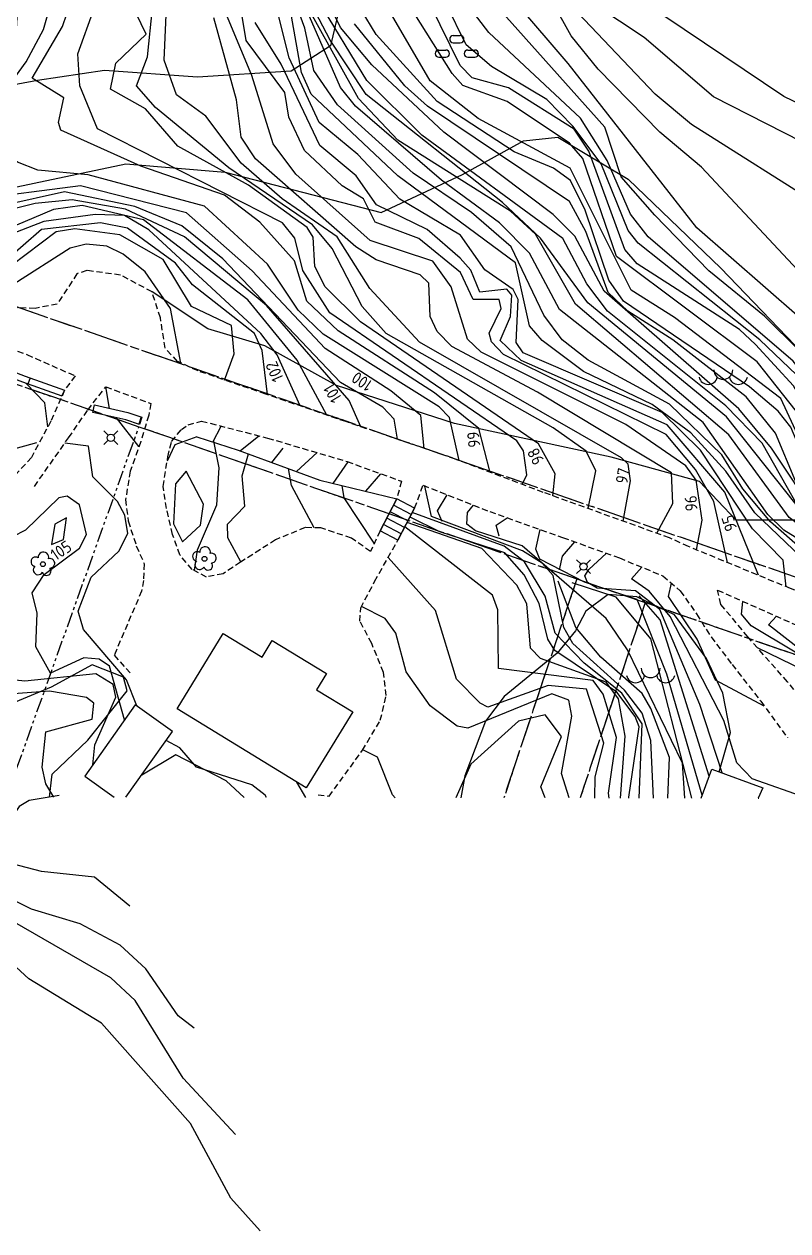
# Model space of a CAD drawing. Header units: metres. Extents: x 148035 to 148980, y 6395313 to 6395676.
# Drawn here: x 148099.4 to 148162.7, y 6395313.3 to 6395413.3 of the extents above; entities that cross this region are included whole.
import ezdxf

# ---------------------------------------------------------------- set-up
doc = ezdxf.new("R2010")
doc.units = ezdxf.units.M
for name, pattern in [('CENTERX2', [4, 2.5, -0.5, 0.5, -0.5]), ('DASHED', [0.75, 0.5, -0.25]), ('PHANTOM', [2.5, 1.25, -0.25, 0.25, -0.25, 0.25, -0.25])]:
    doc.linetypes.add(name, pattern=pattern)
for name, color, linetype in [('M-BEF-BELYSNINGSSTOLPE', 4, 'Continuous'), ('M-BEF-MARKLINJE', 4, 'Continuous'), ('M-BEF-MUR', 4, 'Stödmur'), ('M-BEF-NIVÅKURVA-PRIMÄR-0.5M', 250, 'Continuous'), ('M-BEF-NIVÅKURVA-PRIMÄR-1.0M', 250, 'Continuous'), ('M-BEF-TRAPPA', 4, 'Continuous'), ('M-BEF-TRÄD', 4, 'Continuous'), ('M-BEF-VÄGKANT', 13, 'DASHED'), ('M-GR-ANVÄNDNINGSGRÄNS', 4, 'CENTERX2'), ('M-GR-FASTIGHETSGRÄNS', 3, 'PHANTOM'), ('M-GR-TRAKTGRÄNS', 7, 'PHANTOM'), ('M-HUS-YTTER', 3, 'Continuous')]:
    doc.layers.add(name, color=color, linetype=linetype)
doc.styles.add('ISO', font='iso.shx', dxfattribs={"height": 2.5})
doc.linetypes.add('Stödmur', pattern='A,3,[104,sma.shx,S=1,R=0,X=0,Y=0],3', length=6)

# ---------------------------------------------------------------- blocks, each defined once
blk = doc.blocks.new('PRI_M_BERG')
for centre, radius, start, end in [((-1.25, 0.43), 0.765, 192.2902, 347.7098), ((0, 0.87), 0.784, 180, 0), ((1.25, 0.43), 0.765, 192.2902, 347.7098)]:
    blk.add_arc(centre, radius, start, end)
blk = doc.blocks.new('PRI_M_LÖVSKOG')
for p, q in [((-0.29, 1.2), (0.29, 1.2)), ((-0.29, 0.6), (0.29, 0.6)), ((-1.49, 0), (-0.91, 0)), ((-1.49, -0.6), (-0.91, -0.6)), ((0.91, 0), (1.49, 0)), ((0.91, -0.6), (1.49, -0.6))]:
    blk.add_line(p, q)
for centre, start, end in [((-0.29, 0.9), 90, 180), ((0.29, 0.9), 0, 90), ((-0.29, 0.9), 180, 270), ((0.29, 0.9), 270, 0), ((-1.49, -0.3), 90, 180), ((-1.49, -0.3), 180, 270), ((-0.91, -0.3), 0, 90), ((-0.91, -0.3), 270, 0), ((0.91, -0.3), 90, 180), ((0.91, -0.3), 180, 270), ((1.49, -0.3), 0, 90), ((1.49, -0.3), 270, 0)]:
    blk.add_arc(centre, 0.3, start, end)
blk = doc.blocks.new('PRI_M_LÖVTRÄD')
blk.add_circle((0, 0), 0.2)
for centre, radius, start, end in [((0.047722, 0.56156), 0.443002, 345.022908, 184.096476), ((-0.601762, 0.206006), 0.384732, 57.341651, 261.23001), ((0.585988, 0.07036), 0.392534, 269.444378, 106.321877), ((-0.395828, -0.476108), 0.401424, 131.233971, 330.911027), ((0.306072, -0.564084), 0.367104, 196.976003, 41.224955)]:
    blk.add_arc(centre, radius, start, end)
blk = doc.blocks.new('PRI_L_BELYS')
for points in [[(-0.21, 0.21, 0), (-0.57, 0.57, 0)], [(0.21, 0.21, 0), (0.57, 0.57, 0)], [(-0.21, -0.21, 0), (-0.57, -0.57, 0)], [(0.21, -0.21, 0), (0.57, -0.57, 0)]]:
    blk.add_polyline3d(points)
blk.add_circle((0, 0), 0.3)

msp = doc.modelspace()

# ---------------------------------------------------------------- linework, layer by layer
at = {"layer": 'M-BEF-MARKLINJE', "lineweight": -3, "flags": 128}
for points in [[(148125.77, 6395415.72), (148124.8, 6395411.55), (148121.53, 6395409.45), (148113.78, 6395408.95), (148106.05, 6395409.48), (148100.5, 6395408.67), (148093.67, 6395407.39)], [(148092.62, 6395398.54), (148107.84, 6395401.75), (148116.07, 6395401.05), (148128.99, 6395397.71), (148135.74, 6395400.86), (148140.78, 6395403.65), (148143.63, 6395403.96), (148149.45, 6395400.49), (148157.15, 6395393.11), (148167.36, 6395382.45), (148170.53, 6395375.25), (148166.18, 6395372.2), (148158.41, 6395372.2), (148155.37, 6395375.41), (148148.04, 6395377.42), (148135.06, 6395380.21), (148125.28, 6395383.38), (148119.36, 6395386.65), (148114.64, 6395388.06), (148110, 6395391.13)], [(148156.99, 6395351.33), (148157.94, 6395354.58), (148157.29, 6395357.86), (148155.94, 6395360.72), (148153.29, 6395364.36), (148150.17, 6395365.85), (148147.81, 6395366.03), (148145.95, 6395364.64), (148145.1, 6395363.03), (148143.58, 6395361.17), (148139.18, 6395357.57), (148137.64, 6395355.53), (148135.91, 6395351), (148135.58, 6395349.17)], [(148101.5, 6395349.23), (148101.72, 6395351.13), (148104.69, 6395353.95), (148107.93, 6395358.05), (148107.65, 6395359.17), (148105.05, 6395360.2), (148101.64, 6395358.36), (148097.68, 6395356.68), (148092.89, 6395354.74), (148091.25, 6395352.94), (148089.73, 6395351.07), (148085.85, 6395349.54), (148085.43, 6395349.25)]]:
    msp.add_lwpolyline(points, dxfattribs=at)
at = {"layer": 'M-BEF-MUR', "linetype": 'Continuous', "lineweight": -3, "flags": 128}
for points in [[(148081.05, 6395390.7), (148088.04, 6395388.18), (148094.34, 6395386.09), (148099.49, 6395384.14), (148102.74, 6395382.98), (148102.56, 6395382.47), (148099.3, 6395383.63), (148094.16, 6395385.58), (148087.87, 6395387.68), (148080.87, 6395390.19)], [(148105.23, 6395381.75), (148107.99, 6395381.13), (148109.15, 6395380.75), (148108.95, 6395380.13), (148107.82, 6395380.51), (148105.09, 6395381.12)]]:
    msp.add_lwpolyline(points, close=True, dxfattribs=at)
for points in [[(148099.89, 6395383.99), (148099.71, 6395383.49)], [(148109.1, 6395380.77), (148108.9, 6395380.15)]]:
    msp.add_lwpolyline(points, dxfattribs=at)
at = {"layer": 'M-BEF-MUR', "lineweight": -3, "flags": 128}
for points in [[(148113.72, 6395379.1), (148117.15, 6395378), (148123.9, 6395375.52), (148130.28, 6395373.96), (148128.9, 6395371.31)], [(148130.38, 6395370.54), (148131.76, 6395373.19)]]:
    msp.add_lwpolyline(points, dxfattribs=at)
at = {"layer": 'M-BEF-NIVÅKURVA-PRIMÄR-0.5M', "lineweight": -3}
for points in [[(148192.47, 6395355.73), (148192.73, 6395356.83), (148192.46, 6395358.98), (148190.77, 6395361.12), (148188.1, 6395363.28), (148177.59, 6395368.15), (148172.1, 6395371.36), (148166.18, 6395377.94), (148163.16, 6395383.35), (148160.01, 6395386.77), (148158.67, 6395388.02), (148150.19, 6395393.45), (148149.18, 6395394.65), (148146.21, 6395402.81), (148144.99, 6395404.62), (148139.54, 6395408.06), (148136.54, 6395408.88), (148135.55, 6395409.9), (148123.17, 6395435.12)], [(148168.58, 6395364.45), (148166.61, 6395367.37), (148161.24, 6395372.07), (148158.95, 6395374.81), (148157.23, 6395377.63), (148152.87, 6395381.81), (148146.15, 6395385.46), (148143.98, 6395387.15), (148142.48, 6395389.21), (148139.75, 6395394.87), (148136.48, 6395397.72), (148131.65, 6395400.98), (148125.37, 6395406.65), (148123.42, 6395409.49), (148122.67, 6395413), (148121.08, 6395417.31), (148113.49, 6395426.36), (148111.67, 6395430.53)], [(148178.23, 6395360.9), (148177.49, 6395362.9), (148176.78, 6395363.63), (148166.2, 6395370.75), (148163.61, 6395373.23), (148160.56, 6395378.58), (148157.55, 6395381.68), (148147.75, 6395389.52), (148146.02, 6395391.8), (148144.04, 6395395.57), (148132.35, 6395404.14), (148127.8, 6395408.65), (148119.68, 6395422.06)], [(148173.01, 6395362.82), (148172.19, 6395364.86), (148170.12, 6395366.87), (148162.81, 6395372.41), (148157.81, 6395379.27), (148145.08, 6395390.12), (148141.77, 6395395.91), (148139.7, 6395397.83), (148130.36, 6395403.71), (148127.11, 6395407.16), (148119.62, 6395420.66)], [(148162.55, 6395366.68), (148162.31, 6395368.87), (148159.77, 6395371.49), (148155.44, 6395377.99), (148152.28, 6395381.12), (148140.76, 6395386.07), (148140.19, 6395386.93), (148140.35, 6395390.5), (148139.94, 6395391.33), (148137.59, 6395392.96), (148135.56, 6395395.84), (148130.55, 6395398.82), (148127.06, 6395402.53), (148123.84, 6395405.17), (148121.37, 6395410.55), (148119.24, 6395419.02)], [(148135.45, 6395377.14), (148134.64, 6395380.7), (148133.8, 6395381.59), (148124.19, 6395387.63), (148122.11, 6395389.61), (148119.58, 6395393.43), (148114.34, 6395398.24), (148104.72, 6395400.83), (148100.53, 6395401.23), (148098.86, 6395401.88), (148096.89, 6395403.29), (148095.42, 6395405.14), (148095.15, 6395406.07), (148098.62, 6395408.91), (148099.58, 6395410.21), (148101.02, 6395412.88), (148102.64, 6395418.6)], [(148157.68, 6395368.69), (148156.57, 6395373.74), (148155.04, 6395376.41), (148152.62, 6395379.3), (148139.14, 6395385.93), (148138.13, 6395386.98), (148137.95, 6395387.71), (148138.94, 6395389.76), (148138.76, 6395390.51), (148136.61, 6395390.5), (148135.57, 6395392.74), (148132.11, 6395395.55), (148128.5, 6395396.92), (148127.52, 6395398.84), (148125.77, 6395399.92), (148122.63, 6395402.87), (148121.35, 6395405.63), (148121, 6395407.68), (148117.8, 6395411.97), (148116.75, 6395418.4)], [(148213.25, 6395354.61), (148208.14, 6395363.57), (148200.11, 6395371.41), (148193.15, 6395376.74), (148188.37, 6395381.56), (148186.75, 6395383.75), (148184.49, 6395387.39), (148183.2, 6395390.37), (148182.49, 6395397.76), (148181.42, 6395400.11), (148177.56, 6395403.31), (148169.94, 6395404.69), (148164.49, 6395406.3), (148162.37, 6395407.33), (148147.53, 6395417.33)], [(148124.5, 6395380.91), (148122.03, 6395385.48), (148117.95, 6395390.48), (148109.3, 6395397.1), (148104.2, 6395398.3), (148101.85, 6395397.96), (148097.85, 6395396.29), (148095, 6395395.83), (148090.68, 6395396.25), (148088.67, 6395396.69), (148087.48, 6395397.58), (148087.02, 6395399.35), (148087.07, 6395402.83), (148085.18, 6395404.49), (148084.08, 6395404.42), (148080.89, 6395402.18), (148077.92, 6395403.05), (148076.28, 6395404.09), (148073.46, 6395407.79), (148071.72, 6395416.39)], [(148198.65, 6395353.71), (148199.81, 6395354.7), (148199.94, 6395356.27), (148196.36, 6395359.49), (148181.15, 6395367.21), (148177.87, 6395369.45), (148169.77, 6395377.07), (148163.13, 6395385.39), (148151.11, 6395395.71), (148149.64, 6395397.58), (148147.72, 6395402.04), (148145.51, 6395405.54), (148137.91, 6395412.63), (148134.89, 6395416.59)], [(148208.76, 6395356.9), (148205.35, 6395359.52), (148193.96, 6395365.74), (148188.16, 6395371.55), (148175.94, 6395380.75), (148171.21, 6395386.19), (148166.79, 6395396.58), (148165.88, 6395397.94), (148154.71, 6395405), (148151.7, 6395407.53), (148143.16, 6395416.53)], [(148119.57, 6395382.61), (148119.12, 6395386.27), (148118.49, 6395387.68), (148113.35, 6395391.71), (148111.95, 6395393.51), (148107.97, 6395396.41), (148105.72, 6395396.86), (148100.85, 6395396.31), (148097.8, 6395393.64), (148096.76, 6395393.2), (148093, 6395395.36), (148084.41, 6395396.86), (148080.39, 6395398.24), (148076.31, 6395400.55), (148070.39, 6395403), (148069.17, 6395403.98), (148068.32, 6395405.15), (148067.98, 6395406.6), (148068.81, 6395409.65), (148068.77, 6395411.4), (148065.65, 6395415.35)], [(148204.82, 6395352.18), (148207.14, 6395353.08), (148207.87, 6395353.74), (148208.09, 6395354.65), (148206.84, 6395356.05), (148197.5, 6395360.96), (148190.01, 6395365.5), (148182.08, 6395368.7), (148178.79, 6395371.6), (148168.8, 6395382.47), (148163.68, 6395388.98), (148155.16, 6395396.43), (148144.49, 6395410.08), (148140.16, 6395415.12)], [(148112.4, 6395385.23), (148111.53, 6395389.76), (148109.42, 6395392.79), (148107.61, 6395394.26), (148106.25, 6395394.93), (148104.55, 6395395.09), (148103.23, 6395394.75), (148098.56, 6395391.77), (148095.35, 6395391.56), (148085.79, 6395393.88), (148077.53, 6395397.14), (148074.54, 6395397.85), (148065.38, 6395403.13), (148059.79, 6395407.8), (148059.39, 6395408.66), (148059.47, 6395411.84), (148057.7, 6395414.51)], [(148140.68, 6395375.16), (148141.07, 6395375.96), (148140.78, 6395377.95), (148140.22, 6395378.78), (148124.73, 6395389.38), (148122.5, 6395392.9), (148121.83, 6395395.58), (148120.81, 6395396.85), (148105.48, 6395404.66), (148104.01, 6395408.21), (148103.86, 6395410.87), (148105.22, 6395414.63)], [(148146.13, 6395373.17), (148146.79, 6395376.3), (148145.97, 6395377.91), (148143.24, 6395379.86), (148129.4, 6395387.68), (148127.41, 6395389.92), (148124.93, 6395394.74), (148123.3, 6395396.7), (148116.38, 6395401.42), (148110.3, 6395406.43), (148108.71, 6395408.23), (148109.63, 6395410.62), (148110.05, 6395414.67)], [(148187.37, 6395357.57), (148187.14, 6395359.65), (148186.07, 6395361.26), (148181.55, 6395365.09), (148177.59, 6395367.11), (148173.91, 6395368.39), (148170.1, 6395370.7), (148166.94, 6395373.56), (148164.73, 6395376.63), (148162.1, 6395382.28), (148153.31, 6395389.01), (148149.72, 6395391.26), (148144.64, 6395401.38), (148137.03, 6395405.52), (148133.04, 6395408.63), (148129.84, 6395414.14)], [(148130.35, 6395378.91), (148130.06, 6395380.58), (148129.13, 6395381.56), (148125.63, 6395383.61), (148115.86, 6395393.86), (148112.46, 6395396.62), (148108.57, 6395398.22), (148102.75, 6395399.42), (148092.83, 6395397.22), (148091.03, 6395397.61), (148090.27, 6395398.24), (148089.48, 6395399.73), (148089.94, 6395407.96), (148091.55, 6395410.13), (148096.83, 6395413.34)], [(148151.83, 6395371.11), (148153.16, 6395373.57), (148153.04, 6395376.11), (148141.94, 6395382.81), (148134.84, 6395386.59), (148133.63, 6395387.85), (148133.06, 6395389.09), (148132.94, 6395391.85), (148132.21, 6395392.54), (148128.57, 6395393.8), (148126.89, 6395394.86), (148118.57, 6395402.16), (148117.39, 6395403.95), (148117.01, 6395407.07), (148115.13, 6395413.87)], [(148183.23, 6395359.07), (148183.12, 6395360.6), (148181.58, 6395362.85), (148170.95, 6395368.47), (148165.31, 6395372.6), (148163.34, 6395375.37), (148161.68, 6395379.42), (148159.23, 6395382.43), (148153.16, 6395387.16), (148149.43, 6395389.53), (148147.8, 6395391.09), (148145.94, 6395396.14), (148144.61, 6395398.63), (148132.82, 6395406.52), (148130.94, 6395408.21), (148126.77, 6395413.35)], [(148101.37, 6395379.95), (148101.11, 6395381.93), (148099.56, 6395383.54)], [(148117.31, 6395377.94), (148118.85, 6395379.2)], [(148108.73, 6395356.79), (148107.88, 6395358.96), (148104.32, 6395363.13), (148103.89, 6395364.64), (148104.96, 6395367.47), (148107.25, 6395369.62), (148107.99, 6395371.1), (148107.74, 6395372.61), (148107.15, 6395373.76), (148105.11, 6395375.79), (148104.75, 6395378.33), (148102.77, 6395378.58)], [(148117.35, 6395368.73), (148116.28, 6395370.74), (148116.25, 6395371.88), (148117.7, 6395373.35), (148117.46, 6395375.87), (148118, 6395377.69)], [(148121.96, 6395376.23), (148123.68, 6395377.8)], [(148127.72, 6395374.59), (148128.97, 6395376.05)], [(148128.42, 6395370.29), (148125.92, 6395374.06), (148125.77, 6395375.06)], [(148134.05, 6395372.09), (148133.67, 6395372.96), (148134.45, 6395374.31)], [(148148.83, 6395349.15), (148149.22, 6395354.29), (148148.67, 6395357.39), (148147.63, 6395358.75), (148142.19, 6395360.72), (148141.36, 6395361.57), (148141.05, 6395365.26), (148140.24, 6395366.82), (148137.33, 6395369.84), (148131.14, 6395372.01)], [(148145.82, 6395360.35), (148143.42, 6395362.82), (148142.57, 6395365.89), (148140.87, 6395368.74), (148139.19, 6395370.05), (148131.57, 6395372.83)], [(148138.76, 6395370.88), (148138.53, 6395371.77), (148139.43, 6395372.4)], [(148143.77, 6395368.09), (148144.02, 6395369.2), (148145.04, 6395370.4)], [(148146.7, 6395349.15), (148146.73, 6395350.91), (148147.44, 6395353.71), (148146, 6395358.19), (148142.84, 6395358.49), (148137.84, 6395356.7), (148137.19, 6395357.02), (148135.23, 6395359.01), (148133.5, 6395364.7), (148129.57, 6395369.11)], [(148164.5, 6395349.12), (148164.28, 6395349.14), (148159.72, 6395350.74), (148158.47, 6395352.07), (148157.39, 6395355.58), (148152.95, 6395364.21), (148151.2, 6395366.31), (148149.74, 6395367.33), (148150.58, 6395368.3)], [(148147.19, 6395360.83), (148145.12, 6395363.31), (148143.65, 6395367.15)], [(148154.73, 6395349.14), (148151.34, 6395362.36), (148148.46, 6395365.8), (148144.81, 6395366.99)], [(148156.17, 6395350.97), (148152.11, 6395363.93), (148150.38, 6395365.92)], [(148180.86, 6395351.54), (148175.26, 6395355.48), (148167.59, 6395358.91), (148163.86, 6395361.35), (148161.1, 6395363.52), (148161.74, 6395364.23)], [(148180.34, 6395350.15), (148168.87, 6395357.38), (148160.17, 6395361.61)], [(148150.36, 6395349.15), (148150.61, 6395355.32), (148148.94, 6395357.86), (148145.82, 6395360.35)], [(148152.75, 6395349.14), (148152.88, 6395352.52), (148151.34, 6395356.58), (148150.63, 6395357.82), (148147.19, 6395360.83)], [(148105.1, 6395351.92), (148105.27, 6395353.56), (148107, 6395357.51), (148106.77, 6395358.58), (148105.34, 6395359.45), (148099.46, 6395358.85), (148096.32, 6395359.19), (148092.07, 6395357.51), (148086.77, 6395353.98)], [(148142.59, 6395349.16), (148142.22, 6395350.08), (148143.93, 6395354.27), (148142.57, 6395356.06), (148140.36, 6395355.53), (148136.41, 6395351.97), (148135.17, 6395349.17)], [(148130.14, 6395349.18), (148129.94, 6395349.41), (148128.68, 6395352.55), (148127.47, 6395353.15)], [(148117.63, 6395349.2), (148116.15, 6395350.58), (148111.97, 6395352.73), (148109.15, 6395351.06)]]:
    msp.add_lwpolyline(points, dxfattribs=at)
for points in [[(148114.27, 6395373.52), (148112.84, 6395376.25), (148111.96, 6395375.2), (148111.79, 6395371.9), (148112.52, 6395370.41), (148114.03, 6395371.78)], [(148101.96, 6395371.87), (148101.68, 6395370.19), (148102.66, 6395370.59), (148102.91, 6395372.4)]]:
    msp.add_lwpolyline(points, close=True, dxfattribs=at)
at = {"layer": 'M-BEF-NIVÅKURVA-PRIMÄR-1.0M', "lineweight": -3}
for points in [[(148196.23, 6395354.42), (148196, 6395356.74), (148192.3, 6395361.11), (148180.96, 6395367.31), (148174.46, 6395371.33), (148171.43, 6395374.14), (148168.48, 6395376.96), (148163.41, 6395384.25), (148160.37, 6395387.15), (148150.29, 6395395.17), (148149.46, 6395396.21), (148147.22, 6395401.76), (148144.88, 6395404.88), (148142.72, 6395407.1), (148138.13, 6395409.82), (148136.04, 6395411.63), (148125.91, 6395432.21)], [(148181.04, 6395359.86), (148180.8, 6395361.01), (148178.3, 6395363.77), (148176.41, 6395365.19), (148170.38, 6395368.48), (148165.12, 6395372.48), (148161.33, 6395378.16), (148158.64, 6395381.43), (148147.46, 6395391.18), (148145.05, 6395395.74), (148143.24, 6395397.56), (148134.18, 6395404.37), (148128.22, 6395409.97), (148125.63, 6395413.06), (148121.77, 6395420.8)], [(148175.88, 6395361.76), (148175.64, 6395362.83), (148174.25, 6395364.57), (148164.86, 6395371.61), (148157.6, 6395380.78), (148146.12, 6395390.23), (148142.2, 6395395.59), (148139.04, 6395398.54), (148127.74, 6395407.51), (148124.77, 6395412.01), (148120.87, 6395419.46)], [(148138.03, 6395376.16), (148137.09, 6395379.8), (148133.41, 6395382.75), (148125.42, 6395387.9), (148122.83, 6395390.35), (148121.8, 6395393.72), (148118.94, 6395396.91), (148116.02, 6395399.15), (148109.07, 6395401.55), (148102.45, 6395404.55), (148102.24, 6395405.17), (148102.7, 6395407.23), (148100.06, 6395408.85), (148102.58, 6395413.13), (148104.38, 6395418.41)], [(148132.55, 6395378.15), (148132.27, 6395380.88), (148129.79, 6395382.93), (148124.34, 6395386.44), (148118.31, 6395392.88), (148112.85, 6395397.68), (148104.07, 6395399.94), (148095.07, 6395398.77), (148092.38, 6395399.38), (148091.61, 6395400.05), (148090.89, 6395403.14), (148091.34, 6395406.95), (148091.82, 6395407.55), (148097.33, 6395410.56), (148098.72, 6395412.03), (148099.02, 6395417.14)], [(148143.22, 6395374.22), (148143.42, 6395376.05), (148142.04, 6395378.53), (148127.29, 6395388.65), (148124.35, 6395391.55), (148123.49, 6395393.23), (148123.36, 6395395.67), (148122.85, 6395396.48), (148118.01, 6395399.99), (148112.15, 6395403.22), (148109.45, 6395406.32), (148106.56, 6395407.93), (148107.01, 6395410.11), (148109.52, 6395412.5), (148107.05, 6395417.61)], [(148102.31, 6395349.35), (148099.81, 6395348.95), (148098.99, 6395348.44), (148098.48, 6395347.66), (148098.59, 6395345.9), (148095.54, 6395347.77), (148091.36, 6395349.39), (148084.52, 6395353.58), (148081.19, 6395354.99), (148075.76, 6395358.17), (148073.65, 6395359.93), (148070.83, 6395363.01), (148063.37, 6395369.19), (148060.02, 6395373.22), (148058.17, 6395376.94), (148053.95, 6395387.89), (148053.01, 6395398.73), (148051.93, 6395402.38), (148045.74, 6395412.32), (148042.36, 6395416.41)], [(148127.31, 6395379.95), (148126.35, 6395382.12), (148119.5, 6395390.01), (148112.69, 6395395.69), (148107.8, 6395398), (148103.38, 6395398.77), (148100.31, 6395398.45), (148092.42, 6395396.5), (148090.24, 6395396.47), (148088.49, 6395398.51), (148089.23, 6395403.87), (148088.98, 6395405.86), (148087.87, 6395408.13), (148086.79, 6395409.07), (148085.6, 6395409.37), (148082.24, 6395409.56), (148078, 6395409.15), (148076.79, 6395410.03), (148075.83, 6395412.61), (148075.29, 6395416.89)], [(148209.51, 6395357.21), (148203.74, 6395362.49), (148194.89, 6395372.52), (148189.81, 6395375.95), (148183.94, 6395378.36), (148180.16, 6395380.5), (148178.01, 6395382.24), (148176.43, 6395384.33), (148175.67, 6395386.22), (148175.19, 6395390.04), (148174.13, 6395393.03), (148165.31, 6395402.82), (148156.54, 6395407.32), (148150.79, 6395412.23), (148144.66, 6395416.32)], [(148100.44, 6395378.6), (148098.14, 6395377.97), (148092.98, 6395370.92), (148090.56, 6395369.9), (148087.32, 6395366.98), (148085.72, 6395366.07), (148081.86, 6395365.71), (148079.58, 6395366.65), (148069.27, 6395376.99), (148066.7, 6395381.8), (148065.93, 6395384.63), (148065.51, 6395389.13), (148062.48, 6395397.08), (148060.29, 6395407.39), (148056.7, 6395415.88)], [(148122.29, 6395381.67), (148120.38, 6395385.91), (148119.01, 6395387.69), (148109.75, 6395396.29), (148107.73, 6395397.46), (148105.3, 6395397.55), (148101.04, 6395396.98), (148096.94, 6395395.38), (148090.94, 6395395.68), (148076.95, 6395400.68), (148072.8, 6395403.36), (148070.55, 6395406.91), (148068.28, 6395415.84)], [(148149.05, 6395372.11), (148149.65, 6395375.45), (148149.47, 6395376.83), (148148.91, 6395377.38), (148132.17, 6395386.97), (148128.06, 6395391.4), (148125.34, 6395395.71), (148120.79, 6395398.86), (148117.4, 6395401.81), (148114.45, 6395405.7), (148112.02, 6395407.47), (148111.01, 6395410.35), (148111.24, 6395415.39)], [(148155.13, 6395369.74), (148155.59, 6395372.19), (148155.08, 6395375.52), (148154.25, 6395376.7), (148149.27, 6395380.14), (148137.28, 6395386.13), (148136.14, 6395387.21), (148134.78, 6395391.56), (148133.26, 6395393.67), (148128.08, 6395395.4), (148121.91, 6395400.9), (148120.04, 6395403.42), (148118.27, 6395409.09), (148115.41, 6395415.98)], [(148165.73, 6395365.49), (148165.07, 6395367.9), (148159.95, 6395372.8), (148157.56, 6395376.26), (148154.64, 6395379.44), (148151.44, 6395381.78), (148145.77, 6395384.53), (148142.33, 6395387.09), (148141.29, 6395388.32), (148140.12, 6395393.53), (148130.37, 6395400.75), (148123.2, 6395407.53), (148122.38, 6395409.32), (148121.34, 6395415.24)], [(148189.58, 6395356.77), (148189.9, 6395358.55), (148188.01, 6395361.52), (148179.57, 6395366.97), (148175.54, 6395368.37), (148170.05, 6395372.23), (148166.95, 6395375.28), (148163.93, 6395380.56), (148160.16, 6395385.33), (148148.49, 6395394.06), (148145.7, 6395402.19), (148144.61, 6395403.46), (148139.43, 6395406.92), (148135.76, 6395408.26), (148134.87, 6395409.25), (148131.17, 6395415.13)], [(148209.33, 6395355.66), (148203.51, 6395359.43), (148189.52, 6395366.51), (148175.34, 6395378.47), (148173.41, 6395381.8), (148171.05, 6395384.85), (148155.54, 6395401.47), (148152.08, 6395404.37), (148146.96, 6395409.6), (148144.73, 6395412.38), (148143.25, 6395415.04)], [(148116, 6395383.82), (148116.81, 6395385.98), (148116.58, 6395388.34), (148113.26, 6395389.92), (148110.92, 6395393.83), (148107.33, 6395395.86), (148103.61, 6395396.35), (148102.06, 6395396.1), (148097.06, 6395392.35), (148093.39, 6395394.18), (148086.24, 6395395.73), (148078.14, 6395398.56), (148071.78, 6395401.33), (148066.34, 6395404.72), (148065, 6395410.16), (148061.98, 6395414.53)], [(148185.44, 6395358.27), (148185.17, 6395359.71), (148183.64, 6395362.02), (148181.34, 6395364.02), (148172.32, 6395368.14), (148166.45, 6395372.85), (148165.36, 6395374.13), (148162.93, 6395379.9), (148161.88, 6395381.25), (148159.52, 6395383.26), (148149.08, 6395390.36), (148147.86, 6395392.09), (148145.89, 6395397.92), (148144.68, 6395400.36), (148143.27, 6395401.39), (148140, 6395402.75), (148133.62, 6395406.93), (148128.57, 6395412.47), (148127.34, 6395414.53)], [(148202.33, 6395352.7), (148202.8, 6395354.67), (148202.76, 6395357.21), (148196.55, 6395360.5), (148185.51, 6395365.27), (148182.08, 6395367.14), (148175.01, 6395373.17), (148169.46, 6395379.23), (148166.62, 6395383.31), (148160.76, 6395389.12), (148156.13, 6395392.88), (148151.66, 6395397.5), (148148.89, 6395400.67), (148147.52, 6395404.79), (148138.68, 6395414.69)], [(148160.25, 6395367.63), (148157.47, 6395374.51), (148152.7, 6395380.1), (148140.58, 6395385.44), (148138.86, 6395387.11), (148139.72, 6395389.1), (148139.81, 6395390.87), (148139.41, 6395391.37), (148137.17, 6395391.12), (148136.42, 6395392.92), (148135.53, 6395393.93), (148132.8, 6395396.31), (148128.59, 6395398.34), (148126.91, 6395400.75), (148123.91, 6395403.27), (148120.69, 6395410.02), (148118.54, 6395413.48)], [(148170.68, 6395363.68), (148169.43, 6395366.1), (148166.69, 6395368.7), (148162.35, 6395371.37), (148161.03, 6395372.68), (148155.66, 6395380.29), (148143.76, 6395389.66), (148141.28, 6395394.34), (148138.8, 6395396.86), (148133.98, 6395400.39), (148126.87, 6395406.53), (148125.63, 6395408.07), (148123.06, 6395413.96)], [(148108.15, 6395340.18), (148105.24, 6395342.59), (148100.84, 6395343.05), (148096.58, 6395344.17), (148090.17, 6395347.04), (148084.72, 6395348.76), (148077.55, 6395355.02), (148074.58, 6395356.8), (148070.26, 6395360.75), (148067.5, 6395364.18), (148060.82, 6395370.28), (148058.09, 6395373.43), (148056.95, 6395375.33), (148055.08, 6395379.06), (148053.69, 6395383.43), (148051.28, 6395388.76), (148050.09, 6395396.05), (148049.28, 6395398.27), (148047.39, 6395401.91), (148045.28, 6395404.68), (148038.97, 6395411.27)], [(148113.48, 6395330.08), (148112.18, 6395331.09), (148109.5, 6395334.98), (148107.36, 6395336.95), (148104.05, 6395338.72), (148100.01, 6395339.93), (148087.09, 6395346.41), (148072.7, 6395356.64), (148066.56, 6395363.02), (148060.11, 6395368.38), (148054.33, 6395377.21), (148052.99, 6395379.84), (148051.58, 6395385.48), (148047.4, 6395393.18), (148045.78, 6395397.17), (148044.51, 6395399.07), (148038.97, 6395404.4)], [(148116.91, 6395321.24), (148112.59, 6395325.93), (148108.6, 6395332.35), (148106.58, 6395334.23), (148093.01, 6395342.07), (148074.56, 6395354.28), (148057.12, 6395369.1), (148054.44, 6395372.29), (148052.19, 6395375.76), (148051.27, 6395378.05), (148050.46, 6395382.12), (148050.16, 6395386.36), (148049.09, 6395387.96), (148045.48, 6395391.34), (148038.97, 6395399.43)], [(148118.97, 6395313.26), (148116.54, 6395315.96), (148113.18, 6395322.16), (148105.82, 6395330.48), (148099.79, 6395334.15), (148094.82, 6395338.72), (148089.03, 6395342.25), (148082.23, 6395347.55), (148064.86, 6395359.32), (148058.94, 6395363.93), (148055.95, 6395366.89), (148053.11, 6395369.92), (148051.66, 6395372.29), (148050.81, 6395376.57), (148047.56, 6395384.5), (148047.53, 6395387.55), (148046.93, 6395389.23), (148046.2, 6395390.11), (148042.21, 6395392.14), (148039.06, 6395394.91), (148038.97, 6395395.01)], [(148106.47, 6395381.47), (148106.17, 6395383.26)], [(148108.92, 6395378.3), (148107.05, 6395380.68)], [(148115.05, 6395378.68), (148115.72, 6395380)], [(148113.72, 6395379.1), (148111.88, 6395378.44), (148111.25, 6395377.1)], [(148113.52, 6395368.02), (148113.77, 6395369.74), (148115.37, 6395373.48), (148115.56, 6395376.55), (148115.11, 6395378.75)], [(148119.94, 6395376.97), (148120.86, 6395378.17)], [(148125, 6395375.25), (148126.25, 6395377.03)], [(148123.45, 6395371.57), (148121.56, 6395375.08), (148121.32, 6395376.47)], [(148149.16, 6395358.11), (148144.86, 6395361.97), (148144.14, 6395363.31), (148143.23, 6395367.61), (148142.34, 6395368.64), (148140.71, 6395369.65), (148133.15, 6395372.49), (148132.6, 6395375.03)], [(148107.72, 6395355.63), (148106.49, 6395360.1), (148105.61, 6395360.66), (148104.35, 6395360.78), (148101.6, 6395359.51), (148100.37, 6395361.68), (148100.48, 6395364.48), (148100.08, 6395366.18), (148101.06, 6395367.7), (148103.99, 6395369.88), (148104.57, 6395371.01), (148103.99, 6395373.47), (148102.97, 6395374.2), (148102.27, 6395374.06), (148099.51, 6395371.36), (148098.43, 6395370.81), (148095.09, 6395371.3)], [(148147.63, 6395364.04), (148140.68, 6395370.06), (148136.82, 6395371.31), (148136.1, 6395371.86), (148136.15, 6395372.83), (148136.65, 6395373.44)], [(148149.52, 6395349.15), (148149.5, 6395349.23), (148150.36, 6395355.07), (148150.04, 6395355.91), (148148.53, 6395357.94), (148143.39, 6395361.38), (148142.81, 6395362.32), (148142.09, 6395365.29), (148140.83, 6395367.67), (148139.23, 6395369.48), (148133.86, 6395371.23), (148131.38, 6395372.45)], [(148147.88, 6395349.15), (148147.83, 6395349.57), (148148.5, 6395354.16), (148147.39, 6395357.77), (148146.55, 6395358.9), (148138.72, 6395359.9), (148138.66, 6395364.75), (148138.22, 6395365.97), (148130.96, 6395371.65)], [(148145.84, 6395367.05), (148142.14, 6395368.97), (148141.8, 6395369.8), (148142.16, 6395371.43)], [(148157.25, 6395351.24), (148155.4, 6395356.9), (148152.07, 6395364.78), (148150.06, 6395366.33), (148146.9, 6395366.56), (148146.1, 6395367.04), (148145.87, 6395367.59), (148146.21, 6395368.12), (148147.65, 6395369.46)], [(148155.6, 6395349.39), (148152.67, 6395359.43), (148150.21, 6395365.62), (148145.84, 6395367.05)], [(148160.73, 6395356.78), (148156.7, 6395358.94), (148155.17, 6395362.33), (148152.79, 6395365.88), (148153.06, 6395366.96)], [(148144.58, 6395349.16), (148143.93, 6395351.2), (148144.78, 6395355.95), (148144.54, 6395357.27), (148143.14, 6395357.8), (148136.18, 6395354.96), (148135.3, 6395355.12), (148133.04, 6395356.79), (148131.07, 6395359.61), (148130.21, 6395362.82), (148129.33, 6395364.05), (148127.35, 6395365.03)], [(148180.68, 6395351.04), (148176.5, 6395354.32), (148172.59, 6395356.54), (148167.07, 6395358.99), (148159.65, 6395363.43), (148158.84, 6395364.39), (148158.97, 6395365.46)], [(148154.14, 6395349.14), (148153.95, 6395352.05), (148149.41, 6395361.44), (148147.63, 6395364.04)], [(148101.86, 6395349.23), (148101.2, 6395350.32), (148100.91, 6395351.72), (148101.19, 6395354.63), (148105.04, 6395355.7), (148105.17, 6395357.03), (148104.58, 6395357.5), (148101.5, 6395358.01), (148098.16, 6395357.77), (148091.7, 6395354.3)], [(148151.55, 6395349.15), (148151.34, 6395353.93), (148150.62, 6395356.18), (148149.16, 6395358.11)], [(148119.5, 6395349.2), (148119.37, 6395349.39), (148118.28, 6395350.25), (148113.7, 6395351.72), (148112.3, 6395353.32), (148111.17, 6395353.92)], [(148122.76, 6395349.19), (148122.01, 6395350.48)]]:
    msp.add_lwpolyline(points, dxfattribs=at)
at = {"layer": 'M-BEF-TRAPPA', "lineweight": -3}
for points in [[(148128.9, 6395371.31), (148130.28, 6395373.96)], [(148131.76, 6395373.19), (148130.28, 6395373.96)], [(148131.48, 6395372.66), (148130, 6395373.43)], [(148131.76, 6395373.19), (148130.38, 6395370.54)], [(148130.93, 6395371.59), (148129.45, 6395372.36)], [(148131.2, 6395372.13), (148129.73, 6395372.9)], [(148130.38, 6395370.54), (148128.9, 6395371.31)], [(148130.65, 6395371.06), (148129.17, 6395371.83)]]:
    msp.add_lwpolyline(points, dxfattribs=at)
at = {"layer": 'M-BEF-VÄGKANT', "lineweight": -3}
for points in [[(148079.45, 6395392.63), (148084.61, 6395391.07), (148089.88, 6395389.25), (148094.6, 6395387.68), (148099.64, 6395385.93), (148103.64, 6395384.16)], [(148204.82, 6395352.18), (148201.6, 6395352.86), (148195.47, 6395354.64), (148181.65, 6395359.64), (148172.41, 6395363.04), (148162.92, 6395366.52), (148154.46, 6395370.01), (148152.89, 6395370.73), (148142.42, 6395374.5), (148134.88, 6395377.36), (148126.07, 6395380.37), (148119.43, 6395382.65), (148113.82, 6395384.57), (148112.11, 6395385.37), (148111.08, 6395386.47), (148110.7, 6395388.98), (148110, 6395391.13), (148107.39, 6395392.53), (148104.61, 6395392.9), (148103.78, 6395392.64), (148102.15, 6395390.12), (148100.32, 6395389.76), (148097.81, 6395389.84)], [(148103.64, 6395384.16), (148102.74, 6395382.98), (148101.62, 6395380.42), (148100.01, 6395377.4), (148098.35, 6395375.58)], [(148100.26, 6395375), (148103.09, 6395379.04), (148104.67, 6395381.33), (148106.17, 6395383.26)], [(148106.17, 6395383.26), (148109.89, 6395381.88)], [(148109.89, 6395381.88), (148109.73, 6395380.9), (148109.07, 6395378.73), (148108.2, 6395376.27), (148107.81, 6395373.91), (148108.02, 6395372.13), (148108.7, 6395370.07), (148109.35, 6395368.58), (148109.29, 6395367.19), (148109.14, 6395366.32), (148106.87, 6395361), (148108.19, 6395359.53)], [(148128.9, 6395371.31), (148128.11, 6395369.6), (148126.53, 6395370.7), (148123.99, 6395371.57), (148122.68, 6395371.58), (148120.24, 6395370.57), (148117.34, 6395368.71), (148115.9, 6395367.76), (148114.51, 6395367.48), (148113.33, 6395368.12), (148112.3, 6395369.31), (148111.7, 6395371.02), (148111.2, 6395373.16), (148110.92, 6395374.99), (148111.31, 6395377.45), (148111.62, 6395378.71), (148112.44, 6395379.71), (148112.99, 6395380.11), (148114.1, 6395380.42)], [(148114.1, 6395380.42), (148119.58, 6395379.01), (148126.17, 6395377.06), (148130.68, 6395375.42)], [(148130.68, 6395375.42), (148130.28, 6395373.96)], [(148131.76, 6395373.19), (148132.46, 6395375.09)], [(148132.46, 6395375.09), (148137.99, 6395372.91), (148144.03, 6395370.76), (148148.73, 6395369.07), (148152.34, 6395367.57)], [(148123.76, 6395349.42), (148124.67, 6395349.3), (148127.45, 6395353.12), (148128.92, 6395355.6), (148129.41, 6395357.65), (148129.18, 6395359.56), (148128.21, 6395361.96), (148127.23, 6395363.81), (148127.3, 6395364.94), (148128.45, 6395367.12), (148130.38, 6395370.54)], [(148152.34, 6395367.57), (148153.78, 6395366.34), (148155.13, 6395364.42), (148156.33, 6395362.51), (148158.07, 6395360.23), (148160.44, 6395357.19), (148162.66, 6395354.15)], [(148171.15, 6395349.11), (148167.02, 6395353.54), (148162.67, 6395358.79), (148159.37, 6395362.52), (148157.14, 6395365.21), (148156.86, 6395366.4)], [(148156.86, 6395366.4), (148163.65, 6395363.38), (148170.49, 6395361.04), (148174.4, 6395359.71), (148183.77, 6395356.32), (148193.93, 6395353.05), (148200.23, 6395350.53)]]:
    msp.add_lwpolyline(points, dxfattribs=at)
at = {"layer": 'M-GR-ANVÄNDNINGSGRÄNS', "lineweight": -3, "flags": 128}
for points in [[(148183.55, 6395360.44), (148038.76, 6395410.73)], [(148080.58, 6395389.8), (148108.92, 6395379.95)], [(148108.92, 6395379.95), (148145.2, 6395367.33)], [(148145.2, 6395367.33), (148139.16, 6395349.17)], [(148145.2, 6395367.33), (148150.87, 6395365.36)], [(148150.87, 6395365.36), (148145.48, 6395349.16)], [(148181.57, 6395354.69), (148150.87, 6395365.36)]]:
    msp.add_lwpolyline(points, dxfattribs=at)
at = {"layer": 'M-GR-FASTIGHETSGRÄNS', "lineweight": -3}
for points in [[(148183.55, 6395360.44), (148038.76, 6395410.73)], [(148080.58, 6395389.8), (148108.92, 6395379.95)], [(148097.94, 6395349.23), (148108.92, 6395379.95)], [(148108.92, 6395379.95), (148145.2, 6395367.33)], [(148145.2, 6395367.33), (148139.16, 6395349.17)], [(148150.87, 6395365.36), (148145.48, 6395349.16)], [(148180.12, 6395355.19), (148150.87, 6395365.36)]]:
    msp.add_lwpolyline(points, dxfattribs=at)
at = {"layer": 'M-GR-TRAKTGRÄNS'}
msp.add_lwpolyline([(148183.55, 6395360.44), (148038.76, 6395410.73)], dxfattribs=at)
at = {"layer": 'M-HUS-YTTER', "lineweight": -3}
msp.add_lwpolyline([(148122.78, 6395350.01), (148112.08, 6395356.56), (148115.9, 6395362.81), (148119.12, 6395360.83), (148119.97, 6395362.22), (148124.47, 6395359.47), (148123.64, 6395358.12), (148126.63, 6395356.29)], close=True, dxfattribs=at)
for points in [[(148107.84, 6395349.22), (148111.71, 6395354.68), (148108.61, 6395356.88), (148104.42, 6395350.96), (148106.87, 6395349.22)], [(148155.51, 6395349.14), (148156.39, 6395351.55), (148160.61, 6395350.01), (148160.22, 6395349.15), (148160.28, 6395349.13)]]:
    msp.add_lwpolyline(points, dxfattribs=at)

# ---------------------------------------------------------------- block references
at = {"layer": 'M-BEF-BELYSNINGSSTOLPE', "lineweight": -3}
for p in [(148106.59, 6395379.03), (148145.76, 6395368.35)]:
    msp.add_blockref('PRI_L_BELYS', p, dxfattribs=at)
at = {"layer": 'M-BEF-MARKLINJE', "lineweight": -3}
for name, p in [('PRI_M_LÖVSKOG', (148135.26, 6395411.19)), ('PRI_M_BERG', (148157.34, 6395383.79)), ('PRI_M_BERG', (148151.32, 6395359.05))]:
    msp.add_blockref(name, p, dxfattribs=at)
at = {"layer": 'M-BEF-TRÄD', "lineweight": -3}
for p in [(148114.35, 6395368.99), (148100.96, 6395368.55)]:
    msp.add_blockref('PRI_M_LÖVTRÄD', p, dxfattribs=at)

# ---------------------------------------------------------------- texts
at = {"layer": 'M-BEF-NIVÅKURVA-PRIMÄR-1.0M', "lineweight": -3, "style": 'ISO'}
for s, rotation, p in [('102       ', 113.2138, (148120.95, 6395383.94)), ('100       ', 145.9127, (148128.38, 6395383.64)), ('101       ', 121.2076, (148125.79, 6395382.32)), ('99        ', 95.452, (148137.22, 6395378.27)), ('98        ', 116.991, (148142.54, 6395377.12)), ('97        ', 79.2396, (148149.38, 6395375.15)), ('96        ', 94.5499, (148155.22, 6395372.98)), ('95        ', 107.1433, (148158.51, 6395371.46)), ('105       ', 33.982, (148102.03, 6395368.79))]:
    msp.add_text(s, height=1, rotation=rotation, dxfattribs=at).set_placement(p)

doc.saveas('drawing.dxf')
